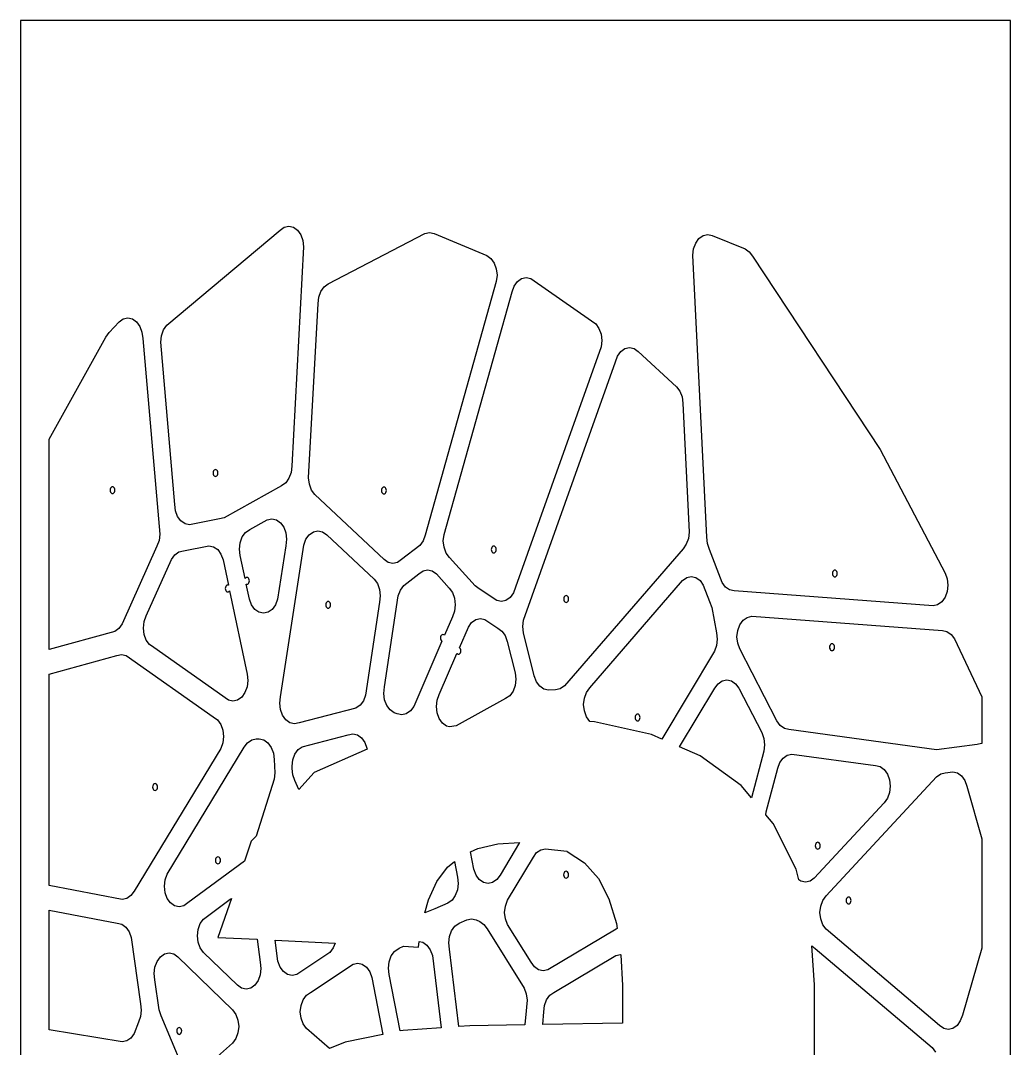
# Model space of a CAD drawing. Header units: metres. Extents: x 5 to 4553, y 5 to 890.
# Drawn here: x 2284 to 2804, y 350 to 890 of the extents above; entities that cross this region are included whole.
import ezdxf

# ---------------------------------------------------------------- set-up
doc = ezdxf.new("R2010")
doc.units = ezdxf.units.M

msp = doc.modelspace()

# ---------------------------------------------------------------- linework, layer by layer
for p, q in [((2804, 890), (2284, 890)), ((2284, 890), (2284, 5)), ((2804, 5), (2804, 890)), ((2360.86, 729.99), (2420.34, 779.949)), ((2420.34, 779.949), (2422.51, 781.483)), ((2422.51, 781.483), (2424.92, 782.012)), ((2424.92, 782.012), (2427.33, 781.483)), ((2427.33, 781.483), (2429.51, 779.949)), ((2429.51, 779.949), (2431.23, 777.56)), ((2431.23, 777.56), (2432.34, 774.549)), ((2445.67, 751.707), (2496.33, 778.152)), ((2496.33, 778.152), (2496.45, 778.196)), ((2496.45, 778.196), (2498.86, 778.725)), ((2498.86, 778.725), (2501.27, 778.196)), ((2501.27, 778.196), (2528.91, 766.608)), ((2642.55, 777.088), (2644.96, 777.617)), ((2644.96, 777.617), (2647.37, 777.088)), ((2432.34, 774.549), (2432.72, 771.212)), ((2637.54, 770.154), (2638.65, 773.165)), ((2638.65, 773.165), (2640.38, 775.554)), ((2640.38, 775.554), (2642.55, 777.088)), ((2647.37, 777.088), (2664.58, 770.133)), ((2432.72, 771.212), (2426.5, 656.034)), ((2528.91, 766.608), (2531.09, 765.074)), ((2637.16, 766.817), (2637.54, 770.154)), ((2644.5, 618.68), (2637.16, 766.817)), ((2664.58, 770.133), (2666.75, 768.599)), ((2666.75, 768.599), (2668.48, 766.21)), ((2531.09, 765.074), (2532.81, 762.685)), ((2532.81, 762.685), (2533.92, 759.674)), ((2668.48, 766.21), (2735.5, 664.723)), ((2533.92, 759.674), (2534.3, 756.337)), ((2534.3, 756.337), (2533.92, 752.999)), ((2443.5, 750.173), (2445.67, 751.707)), ((2533.92, 752.999), (2496.59, 619.839)), ((2542.19, 747.593), (2543.3, 750.604)), ((2543.3, 750.604), (2545.03, 752.993)), ((2545.03, 752.993), (2547.2, 754.527)), ((2547.2, 754.527), (2549.61, 755.056)), ((2549.61, 755.056), (2552.02, 754.527)), ((2552.02, 754.527), (2583.95, 732.26)), ((2440.67, 744.773), (2441.77, 747.784)), ((2441.77, 747.784), (2443.5, 750.173)), ((2506.46, 620.107), (2542.19, 747.593)), ((2435.33, 649.858), (2440.28, 741.436)), ((2440.28, 741.436), (2440.67, 744.773)), ((2330.54, 726.21), (2335.79, 731.768)), ((2335.79, 731.768), (2337.96, 733.302)), ((2337.96, 733.302), (2340.37, 733.831)), ((2340.37, 733.831), (2342.79, 733.302)), ((2342.79, 733.302), (2344.96, 731.768)), ((2344.96, 731.768), (2346.69, 729.379)), ((2346.69, 729.379), (2347.79, 726.368)), ((2359.14, 727.601), (2360.86, 729.99)), ((2583.95, 732.26), (2586.12, 730.726)), ((2586.12, 730.726), (2587.85, 728.337)), ((2299, 670.289), (2328.81, 723.821)), ((2328.81, 723.821), (2330.54, 726.21)), ((2347.79, 726.368), (2348.17, 723.031)), ((2357.61, 721.2), (2357.99, 724.538)), ((2357.99, 724.538), (2359.1, 727.548)), ((2359.1, 727.548), (2359.14, 727.601)), ((2587.85, 728.337), (2588.95, 725.326)), ((2588.95, 725.326), (2589.33, 721.989)), ((2348.17, 723.031), (2357.11, 620.403)), ((2365.03, 635.989), (2357.61, 721.2)), ((2588.95, 718.651), (2543.99, 592.457)), ((2589.33, 721.989), (2588.95, 718.651)), ((2601.5, 717.746), (2603.91, 718.274)), ((2603.91, 718.274), (2606.32, 717.746)), ((2596.49, 710.812), (2597.6, 713.822)), ((2597.6, 713.822), (2599.32, 716.212)), ((2599.32, 716.212), (2601.5, 717.746)), ((2606.32, 717.746), (2608.49, 716.212)), ((2608.49, 716.212), (2628.64, 697.764)), ((2548.18, 575.233), (2596.49, 710.812)), ((2628.64, 697.764), (2630.37, 695.375)), ((2630.37, 695.375), (2631.47, 692.364)), ((2631.47, 692.364), (2631.86, 689.027)), ((2631.86, 689.027), (2635.21, 621.436)), ((2299, 559.755), (2299, 670.289)), ((2735.5, 664.723), (2769.63, 599.916)), ((2385.35, 653.506), (2385.17, 653.005)), ((2385.64, 653.904), (2385.35, 653.506)), ((2386, 654.16), (2385.64, 653.904)), ((2386.4, 654.248), (2386, 654.16)), ((2386.8, 654.16), (2386.4, 654.248)), ((2387.17, 653.904), (2386.8, 654.16)), ((2387.45, 653.506), (2387.17, 653.904)), ((2387.64, 653.005), (2387.45, 653.506)), ((2426.5, 656.034), (2426.12, 652.696)), ((2385.17, 653.005), (2385.1, 652.448)), ((2385.1, 652.448), (2385.17, 651.892)), ((2385.17, 651.892), (2385.35, 651.39)), ((2385.35, 651.39), (2385.64, 650.992)), ((2385.64, 650.992), (2386, 650.736)), ((2386, 650.736), (2386.4, 650.648)), ((2386.4, 650.648), (2386.8, 650.736)), ((2386.8, 650.736), (2387.17, 650.992)), ((2387.17, 650.992), (2387.45, 651.39)), ((2387.45, 651.39), (2387.64, 651.892)), ((2387.7, 652.448), (2387.64, 653.005)), ((2387.64, 651.892), (2387.7, 652.448)), ((2425.01, 649.686), (2423.28, 647.296)), ((2426.12, 652.696), (2425.01, 649.686)), ((2435.72, 646.52), (2435.33, 649.858)), ((2331.07, 643.974), (2331, 643.418)), ((2331, 643.418), (2331.07, 642.861)), ((2331.25, 644.476), (2331.07, 643.974)), ((2331.07, 642.861), (2331.25, 642.36)), ((2331.54, 644.874), (2331.25, 644.476)), ((2331.25, 642.36), (2331.54, 641.961)), ((2331.9, 645.129), (2331.54, 644.874)), ((2332.3, 645.218), (2331.9, 645.129)), ((2332.71, 645.129), (2332.3, 645.218)), ((2333.07, 644.874), (2332.71, 645.129)), ((2333.36, 644.476), (2333.07, 644.874)), ((2333.07, 641.961), (2333.36, 642.36)), ((2333.54, 643.974), (2333.36, 644.476)), ((2333.36, 642.36), (2333.54, 642.861)), ((2333.6, 643.418), (2333.54, 643.974)), ((2333.54, 642.861), (2333.6, 643.418)), ((2421.11, 645.762), (2390.99, 628.921)), ((2423.28, 647.296), (2421.11, 645.762)), ((2436.82, 643.51), (2435.72, 646.52)), ((2438.55, 641.12), (2436.82, 643.51)), ((2473.64, 643.837), (2473.58, 643.281)), ((2473.58, 643.281), (2473.64, 642.724)), ((2473.83, 644.339), (2473.64, 643.837)), ((2473.64, 642.724), (2473.83, 642.223)), ((2474.12, 644.737), (2473.83, 644.339)), ((2474.48, 644.993), (2474.12, 644.737)), ((2474.88, 645.081), (2474.48, 644.993)), ((2475.28, 644.993), (2474.88, 645.081)), ((2475.65, 644.737), (2475.28, 644.993)), ((2475.93, 644.339), (2475.65, 644.737)), ((2476.12, 643.837), (2475.93, 644.339)), ((2475.93, 642.223), (2476.12, 642.724)), ((2476.18, 643.281), (2476.12, 643.837)), ((2476.12, 642.724), (2476.18, 643.281)), ((2331.54, 641.961), (2331.9, 641.706)), ((2331.9, 641.706), (2332.3, 641.618)), ((2332.3, 641.618), (2332.71, 641.706)), ((2332.71, 641.706), (2333.07, 641.961)), ((2474.98, 607.062), (2438.55, 641.12)), ((2473.83, 642.223), (2474.12, 641.824)), ((2474.12, 641.824), (2474.48, 641.569)), ((2474.48, 641.569), (2474.88, 641.481)), ((2474.88, 641.481), (2475.28, 641.569)), ((2475.28, 641.569), (2475.65, 641.824)), ((2475.65, 641.824), (2475.93, 642.223)), ((2365.41, 632.651), (2365.03, 635.989)), ((2366.52, 629.641), (2365.41, 632.651)), ((2368.25, 627.251), (2366.52, 629.641)), ((2370.42, 625.717), (2368.25, 627.251)), ((2388.58, 628.392), (2372.83, 625.189)), ((2390.99, 628.921), (2388.58, 628.392)), ((2404.4, 622.774), (2413.55, 627.89)), ((2413.55, 627.89), (2415.96, 628.418)), ((2415.96, 628.418), (2418.37, 627.89)), ((2418.37, 627.89), (2420.54, 626.356)), ((2420.54, 626.356), (2422.27, 623.966)), ((2372.83, 625.189), (2370.42, 625.717)), ((2400.5, 618.851), (2402.23, 621.24)), ((2402.23, 621.24), (2404.4, 622.774)), ((2422.27, 623.966), (2423.38, 620.956)), ((2423.38, 620.956), (2423.76, 617.618)), ((2435.66, 620.032), (2437.83, 621.566)), ((2437.83, 621.566), (2440.24, 622.095)), ((2440.24, 622.095), (2442.65, 621.566)), ((2442.65, 621.566), (2444.83, 620.032)), ((2635.21, 621.436), (2634.82, 618.099)), ((2356.73, 617.065), (2355.62, 614.055)), ((2357.11, 620.403), (2356.73, 617.065)), ((2399.01, 612.503), (2399.39, 615.84)), ((2399.39, 615.84), (2400.5, 618.851)), ((2423.76, 617.618), (2423.38, 614.281)), ((2432.82, 614.632), (2433.93, 617.643)), ((2433.93, 617.643), (2435.66, 620.032)), ((2444.83, 620.032), (2469.73, 596.75)), ((2495.49, 616.828), (2493.76, 614.439)), ((2496.59, 619.839), (2495.49, 616.828)), ((2506.08, 616.77), (2506.46, 620.107)), ((2506.46, 613.433), (2506.08, 616.77)), ((2634.82, 618.099), (2633.72, 615.088)), ((2644.88, 615.342), (2644.5, 618.68)), ((2645.99, 612.332), (2644.88, 615.342)), ((2355.62, 614.055), (2337.43, 573.171)), ((2365, 609.498), (2367.17, 611.032)), ((2367.17, 611.032), (2369.58, 611.561)), ((2369.58, 611.561), (2382.98, 614.286)), ((2382.98, 614.286), (2385.39, 613.758)), ((2385.39, 613.758), (2387.57, 612.224)), ((2387.57, 612.224), (2389.29, 609.834)), ((2399.39, 609.166), (2399.01, 612.503)), ((2423.38, 614.281), (2419.04, 586.249)), ((2420.5, 534.923), (2432.82, 614.632)), ((2493.76, 614.439), (2484.15, 607.062)), ((2507.57, 610.422), (2506.46, 613.433)), ((2509.29, 608.033), (2507.57, 610.422)), ((2531.32, 612.847), (2531.25, 612.29)), ((2531.25, 612.29), (2531.32, 611.734)), ((2531.5, 613.348), (2531.32, 612.847)), ((2531.32, 611.734), (2531.5, 611.232)), ((2531.79, 613.747), (2531.5, 613.348)), ((2531.5, 611.232), (2531.79, 610.834)), ((2532.15, 614.002), (2531.79, 613.747)), ((2531.79, 610.834), (2532.15, 610.578)), ((2532.55, 614.09), (2532.15, 614.002)), ((2532.15, 610.578), (2532.55, 610.49)), ((2532.95, 614.002), (2532.55, 614.09)), ((2532.55, 610.49), (2532.95, 610.578)), ((2533.32, 613.747), (2532.95, 614.002)), ((2532.95, 610.578), (2533.32, 610.834)), ((2533.6, 613.348), (2533.32, 613.747)), ((2533.32, 610.834), (2533.6, 611.232)), ((2533.79, 612.847), (2533.6, 613.348)), ((2533.6, 611.232), (2533.79, 611.734)), ((2533.85, 612.29), (2533.79, 612.847)), ((2533.79, 611.734), (2533.85, 612.29)), ((2631.99, 612.699), (2569.66, 540.605)), ((2633.72, 615.088), (2631.99, 612.699)), ((2652.6, 594.972), (2645.99, 612.332)), ((2350.05, 577.396), (2363.27, 607.109)), ((2363.27, 607.109), (2365, 609.498)), ((2389.29, 609.834), (2390.4, 606.824)), ((2390.4, 606.824), (2393.2, 593.513)), ((2401.94, 597.022), (2399.39, 609.166)), ((2477.15, 605.528), (2474.98, 607.062)), ((2479.56, 605), (2477.15, 605.528)), ((2481.97, 605.528), (2479.56, 605)), ((2484.15, 607.062), (2481.97, 605.528)), ((2522.77, 593.204), (2509.29, 608.033)), ((2485.28, 593.34), (2493.26, 599.464)), ((2493.26, 599.464), (2495.43, 600.998)), ((2495.43, 600.998), (2497.84, 601.527)), ((2497.84, 601.527), (2500.25, 600.998)), ((2500.25, 600.998), (2502.43, 599.464)), ((2502.43, 599.464), (2509.18, 592.038)), ((2710.53, 600.247), (2710.46, 599.691)), ((2710.46, 599.691), (2710.53, 599.134)), ((2710.71, 600.749), (2710.53, 600.247)), ((2710.53, 599.134), (2710.71, 598.633)), ((2711, 601.147), (2710.71, 600.749)), ((2711.36, 601.403), (2711, 601.147)), ((2711.76, 601.491), (2711.36, 601.403)), ((2712.17, 601.403), (2711.76, 601.491)), ((2712.53, 601.147), (2712.17, 601.403)), ((2712.82, 600.749), (2712.53, 601.147)), ((2713, 600.247), (2712.82, 600.749)), ((2712.82, 598.633), (2713, 599.134)), ((2713.06, 599.691), (2713, 600.247)), ((2713, 599.134), (2713.06, 599.691)), ((2769.63, 599.916), (2770.74, 596.905)), ((2402.15, 597.304), (2401.94, 597.022)), ((2402.51, 597.559), (2402.15, 597.304)), ((2402.91, 597.647), (2402.51, 597.559)), ((2404.21, 586.249), (2402.55, 594.126)), ((2402.55, 594.126), (2402.91, 594.047)), ((2403.31, 597.559), (2402.91, 597.647)), ((2402.91, 594.047), (2403.31, 594.135)), ((2403.68, 597.304), (2403.31, 597.559)), ((2403.31, 594.135), (2403.68, 594.391)), ((2403.96, 596.905), (2403.68, 597.304)), ((2403.68, 594.391), (2403.96, 594.789)), ((2404.15, 596.404), (2403.96, 596.905)), ((2403.96, 594.789), (2404.15, 595.291)), ((2404.21, 595.847), (2404.15, 596.404)), ((2404.15, 595.291), (2404.21, 595.847)), ((2469.73, 596.75), (2471.45, 594.361)), ((2471.45, 594.361), (2472.56, 591.35)), ((2583.02, 539.577), (2631.77, 595.96)), ((2631.77, 595.96), (2633.94, 597.494)), ((2633.94, 597.494), (2636.35, 598.023)), ((2636.35, 598.023), (2638.76, 597.494)), ((2638.76, 597.494), (2640.94, 595.96)), ((2640.94, 595.96), (2642.66, 593.571)), ((2654.32, 592.583), (2652.6, 594.972)), ((2710.71, 598.633), (2711, 598.234)), ((2711, 598.234), (2711.36, 597.979)), ((2711.36, 597.979), (2711.76, 597.891)), ((2711.76, 597.891), (2712.17, 597.979)), ((2712.17, 597.979), (2712.53, 598.234)), ((2712.53, 598.234), (2712.82, 598.633)), ((2770.74, 596.905), (2771.12, 593.568)), ((2391.6, 592.348), (2391.54, 591.791)), ((2391.54, 591.791), (2391.6, 591.235)), ((2391.79, 592.849), (2391.6, 592.348)), ((2391.6, 591.235), (2391.79, 590.733)), ((2392.07, 593.248), (2391.79, 592.849)), ((2391.79, 590.733), (2392.07, 590.335)), ((2392.44, 593.503), (2392.07, 593.248)), ((2392.07, 590.335), (2392.44, 590.079)), ((2392.84, 593.591), (2392.44, 593.503)), ((2392.44, 590.079), (2392.84, 589.991)), ((2393.2, 593.513), (2392.84, 593.591)), ((2392.84, 589.991), (2393.24, 590.079)), ((2393.24, 590.079), (2393.6, 590.335)), ((2393.6, 590.335), (2393.81, 590.616)), ((2393.81, 590.616), (2403, 546.847)), ((2472.56, 591.35), (2472.94, 588.013)), ((2482.44, 587.94), (2483.55, 590.951)), ((2483.55, 590.951), (2485.28, 593.34)), ((2509.18, 592.038), (2510.9, 589.649)), ((2510.9, 589.649), (2512.01, 586.638)), ((2524.94, 591.67), (2522.77, 593.204)), ((2534.16, 585.523), (2524.94, 591.67)), ((2542.88, 589.447), (2541.16, 587.057)), ((2543.99, 592.457), (2542.88, 589.447)), ((2642.66, 593.571), (2645.97, 584.886)), ((2656.5, 591.049), (2654.32, 592.583)), ((2658.91, 590.52), (2656.5, 591.049)), ((2763.32, 582.768), (2658.91, 590.52)), ((2770.74, 590.23), (2769.63, 587.219)), ((2771.12, 593.568), (2770.74, 590.23)), ((2405.32, 583.238), (2404.21, 586.249)), ((2407.04, 580.849), (2405.32, 583.238)), ((2417.94, 583.238), (2416.21, 580.849)), ((2419.04, 586.249), (2417.94, 583.238)), ((2444.34, 583.755), (2444.28, 583.198)), ((2444.28, 583.198), (2444.34, 582.642)), ((2444.53, 584.256), (2444.34, 583.755)), ((2444.82, 584.655), (2444.53, 584.256)), ((2445.18, 584.91), (2444.82, 584.655)), ((2445.58, 584.998), (2445.18, 584.91)), ((2445.98, 584.91), (2445.58, 584.998)), ((2446.34, 584.655), (2445.98, 584.91)), ((2446.63, 584.256), (2446.34, 584.655)), ((2446.82, 583.755), (2446.63, 584.256)), ((2446.88, 583.198), (2446.82, 583.755)), ((2446.82, 582.642), (2446.88, 583.198)), ((2472.56, 584.675), (2465.22, 535.855)), ((2472.94, 588.013), (2472.56, 584.675)), ((2475.25, 540.081), (2482.44, 587.94)), ((2512.01, 586.638), (2512.39, 583.301)), ((2512.39, 583.301), (2512.01, 579.963)), ((2536.57, 584.995), (2534.16, 585.523)), ((2538.98, 585.523), (2536.57, 584.995)), ((2541.16, 587.057), (2538.98, 585.523)), ((2569.39, 586.84), (2569.32, 586.284)), ((2569.32, 586.284), (2569.39, 585.728)), ((2569.57, 587.342), (2569.39, 586.84)), ((2569.39, 585.728), (2569.57, 585.226)), ((2569.86, 587.74), (2569.57, 587.342)), ((2569.57, 585.226), (2569.86, 584.828)), ((2570.22, 587.996), (2569.86, 587.74)), ((2569.86, 584.828), (2570.22, 584.572)), ((2570.62, 588.084), (2570.22, 587.996)), ((2570.22, 584.572), (2570.62, 584.484)), ((2571.02, 587.996), (2570.62, 588.084)), ((2570.62, 584.484), (2571.02, 584.572)), ((2571.39, 587.74), (2571.02, 587.996)), ((2571.02, 584.572), (2571.39, 584.828)), ((2571.67, 587.342), (2571.39, 587.74)), ((2571.39, 584.828), (2571.67, 585.226)), ((2571.86, 586.84), (2571.67, 587.342)), ((2571.67, 585.226), (2571.86, 585.728)), ((2571.92, 586.284), (2571.86, 586.84)), ((2571.86, 585.728), (2571.92, 586.284)), ((2645.97, 584.886), (2647.08, 581.875)), ((2765.73, 583.296), (2763.32, 582.768)), ((2767.91, 584.83), (2765.73, 583.296)), ((2769.63, 587.219), (2767.91, 584.83)), ((2409.22, 579.315), (2407.04, 580.849)), ((2411.63, 578.786), (2409.22, 579.315)), ((2414.04, 579.315), (2411.63, 578.786)), ((2416.21, 580.849), (2414.04, 579.315)), ((2444.34, 582.642), (2444.53, 582.14)), ((2444.53, 582.14), (2444.82, 581.742)), ((2444.82, 581.742), (2445.18, 581.487)), ((2445.18, 581.487), (2445.58, 581.398)), ((2445.58, 581.398), (2445.98, 581.487)), ((2445.98, 581.487), (2446.34, 581.742)), ((2446.34, 581.742), (2446.63, 582.14)), ((2446.63, 582.14), (2446.82, 582.642)), ((2512.01, 579.963), (2510.9, 576.953)), ((2647.08, 581.875), (2649.59, 568.556)), ((2337.43, 573.171), (2335.71, 570.782)), ((2348.56, 571.048), (2348.95, 574.385)), ((2348.95, 574.385), (2350.05, 577.396)), ((2510.9, 576.953), (2506.68, 567.209)), ((2519.24, 571.534), (2520.96, 573.924)), ((2520.96, 573.924), (2523.14, 575.458)), ((2523.14, 575.458), (2525.55, 575.986)), ((2525.55, 575.986), (2527.96, 575.458)), ((2527.96, 575.458), (2534.67, 570.986)), ((2547.8, 571.895), (2548.18, 575.233)), ((2660.73, 569.722), (2661.84, 572.733)), ((2661.84, 572.733), (2663.56, 575.122)), ((2663.56, 575.122), (2665.74, 576.656)), ((2665.74, 576.656), (2668.15, 577.185)), ((2668.15, 577.185), (2768.23, 569.754)), ((2333.53, 569.248), (2299, 559.755)), ((2335.71, 570.782), (2333.53, 569.248)), ((2348.95, 567.71), (2348.56, 571.048)), ((2350.05, 564.7), (2348.95, 567.71)), ((2504.82, 566.875), (2504.64, 566.373)), ((2505.11, 567.273), (2504.82, 566.875)), ((2505.47, 567.529), (2505.11, 567.273)), ((2505.87, 567.617), (2505.47, 567.529)), ((2506.28, 567.529), (2505.87, 567.617)), ((2506.64, 567.273), (2506.28, 567.529)), ((2506.68, 567.209), (2506.64, 567.273)), ((2514.54, 560.683), (2519.24, 571.534)), ((2534.67, 570.986), (2536.84, 569.452)), ((2536.84, 569.452), (2538.57, 567.063)), ((2538.57, 567.063), (2539.67, 564.052)), ((2548.18, 568.558), (2547.8, 571.895)), ((2553.88, 545.857), (2548.18, 568.558)), ((2649.59, 568.556), (2649.97, 565.218)), ((2660.35, 566.385), (2660.73, 569.722)), ((2768.23, 569.754), (2770.64, 569.225)), ((2770.64, 569.225), (2772.82, 567.691)), ((2772.82, 567.691), (2774.54, 565.302)), ((2351.78, 562.31), (2350.05, 564.7)), ((2353.95, 560.776), (2351.78, 562.31)), ((2505.37, 564.176), (2490.53, 529.877)), ((2504.64, 566.373), (2504.57, 565.817)), ((2504.57, 565.817), (2504.64, 565.261)), ((2504.64, 565.261), (2504.82, 564.759)), ((2504.82, 564.759), (2505.11, 564.361)), ((2505.11, 564.361), (2505.37, 564.176)), ((2539.67, 564.052), (2543.8, 547.602)), ((2649.59, 561.881), (2648.48, 558.87)), ((2649.97, 565.218), (2649.59, 561.881)), ((2660.73, 563.048), (2660.35, 566.385)), ((2661.84, 560.037), (2660.73, 563.048)), ((2709.03, 561.519), (2708.96, 560.963)), ((2709.21, 562.021), (2709.03, 561.519)), ((2709.5, 562.419), (2709.21, 562.021)), ((2709.86, 562.674), (2709.5, 562.419)), ((2710.26, 562.763), (2709.86, 562.674)), ((2710.67, 562.674), (2710.26, 562.763)), ((2711.03, 562.419), (2710.67, 562.674)), ((2711.32, 562.021), (2711.03, 562.419)), ((2711.5, 561.519), (2711.32, 562.021)), ((2711.56, 560.963), (2711.5, 561.519)), ((2774.54, 565.302), (2789, 534.862)), ((2299, 546.756), (2334.62, 556.548)), ((2334.62, 556.548), (2337.03, 557.076)), ((2337.03, 557.076), (2339.44, 556.548)), ((2339.44, 556.548), (2385.26, 524.371)), ((2393.17, 533.238), (2353.95, 560.776)), ((2503.93, 536.179), (2513.23, 557.65)), ((2513.23, 557.65), (2513.27, 557.587)), ((2513.27, 557.587), (2513.64, 557.331)), ((2513.64, 557.331), (2514.04, 557.243)), ((2514.04, 557.243), (2514.44, 557.331)), ((2514.44, 557.331), (2514.8, 557.587)), ((2514.8, 560.499), (2514.54, 560.683)), ((2515.09, 560.101), (2514.8, 560.499)), ((2514.8, 557.587), (2515.09, 557.985)), ((2515.27, 559.599), (2515.09, 560.101)), ((2515.09, 557.985), (2515.27, 558.487)), ((2515.34, 559.043), (2515.27, 559.599)), ((2515.27, 558.487), (2515.34, 559.043)), ((2648.48, 558.87), (2620.8, 512.712)), ((2681.36, 522.29), (2661.84, 560.037)), ((2708.96, 560.963), (2709.03, 560.406)), ((2709.03, 560.406), (2709.21, 559.905)), ((2709.21, 559.905), (2709.5, 559.506)), ((2709.5, 559.506), (2709.86, 559.251)), ((2709.86, 559.251), (2710.26, 559.163)), ((2710.26, 559.163), (2710.67, 559.251)), ((2710.67, 559.251), (2711.03, 559.506)), ((2711.03, 559.506), (2711.32, 559.905)), ((2711.32, 559.905), (2711.5, 560.406)), ((2711.5, 560.406), (2711.56, 560.963)), ((2299, 435.914), (2299, 546.756)), ((2403, 546.847), (2403.38, 543.509)), ((2543.8, 547.602), (2544.19, 544.264)), ((2554.99, 542.847), (2553.88, 545.857)), ((2403, 540.172), (2401.89, 537.161)), ((2403.38, 543.509), (2403, 540.172)), ((2474.86, 536.744), (2475.25, 540.081)), ((2543.8, 540.927), (2542.7, 537.916)), ((2544.19, 544.264), (2543.8, 540.927)), ((2556.71, 540.457), (2554.99, 542.847)), ((2558.89, 538.923), (2556.71, 540.457)), ((2569.66, 540.605), (2567.48, 539.071)), ((2648.69, 539.422), (2650.41, 541.811)), ((2650.41, 541.811), (2652.59, 543.345)), ((2652.59, 543.345), (2655, 543.874)), ((2655, 543.874), (2657.41, 543.345)), ((2657.41, 543.345), (2659.58, 541.811)), ((2659.58, 541.811), (2661.31, 539.422)), ((2400.16, 534.772), (2397.99, 533.238)), ((2401.89, 537.161), (2400.16, 534.772)), ((2420.12, 531.586), (2420.5, 534.923)), ((2465.22, 535.855), (2464.11, 532.844)), ((2475.25, 533.406), (2474.86, 536.744)), ((2502.83, 533.168), (2503.93, 536.179)), ((2540.97, 535.527), (2538.8, 533.993)), ((2542.7, 537.916), (2540.97, 535.527)), ((2561.3, 538.395), (2558.89, 538.923)), ((2565.07, 538.542), (2561.3, 538.395)), ((2567.48, 539.071), (2565.07, 538.542)), ((2580.18, 534.177), (2581.29, 537.188)), ((2581.29, 537.188), (2583.02, 539.577)), ((2630.22, 508.633), (2648.69, 539.422)), ((2661.31, 539.422), (2673.36, 516.13)), ((2789, 534.862), (2789, 510.488)), ((2395.58, 532.709), (2393.17, 533.238)), ((2397.99, 533.238), (2395.58, 532.709)), ((2420.5, 528.249), (2420.12, 531.586)), ((2460.21, 528.921), (2430.33, 521.315)), ((2462.39, 530.455), (2460.21, 528.921)), ((2464.11, 532.844), (2462.39, 530.455)), ((2476.35, 530.396), (2475.25, 533.406)), ((2478.08, 528.006), (2476.35, 530.396)), ((2490.53, 529.877), (2488.8, 527.488)), ((2502.44, 529.831), (2502.83, 533.168)), ((2502.83, 526.493), (2502.44, 529.831)), ((2538.8, 533.993), (2512.81, 519.643)), ((2579.8, 530.84), (2580.18, 534.177)), ((2580.18, 527.502), (2579.8, 530.84)), ((2385.26, 524.371), (2387.44, 522.837)), ((2421.61, 525.238), (2420.5, 528.249)), ((2423.33, 522.849), (2421.61, 525.238)), ((2480.25, 526.472), (2478.08, 528.006)), ((2481.8, 525.954), (2480.25, 526.472)), ((2484.22, 525.425), (2481.8, 525.954)), ((2486.63, 525.954), (2484.22, 525.425)), ((2488.8, 527.488), (2486.63, 525.954)), ((2503.93, 523.483), (2502.83, 526.493)), ((2581.29, 524.492), (2580.18, 527.502)), ((2583.04, 521.889), (2581.29, 524.492)), ((2606.91, 524.637), (2606.85, 524.081)), ((2606.85, 524.081), (2606.91, 523.525)), ((2607.1, 525.139), (2606.91, 524.637)), ((2606.91, 523.525), (2607.1, 523.023)), ((2607.38, 525.537), (2607.1, 525.139)), ((2607.75, 525.793), (2607.38, 525.537)), ((2608.15, 525.881), (2607.75, 525.793)), ((2608.55, 525.793), (2608.15, 525.881)), ((2608.91, 525.537), (2608.55, 525.793)), ((2609.2, 525.139), (2608.91, 525.537)), ((2609.38, 524.637), (2609.2, 525.139)), ((2609.2, 523.023), (2609.38, 523.525)), ((2609.45, 524.081), (2609.38, 524.637)), ((2609.38, 523.525), (2609.45, 524.081)), ((2387.44, 522.837), (2389.16, 520.448)), ((2389.16, 520.448), (2390.27, 517.437)), ((2425.51, 521.315), (2423.33, 522.849)), ((2427.92, 520.786), (2425.51, 521.315)), ((2430.33, 521.315), (2427.92, 520.786)), ((2505.66, 521.093), (2503.93, 523.483)), ((2507.83, 519.559), (2505.66, 521.093)), ((2509.26, 519.246), (2507.83, 519.559)), ((2512.81, 519.643), (2509.26, 519.246)), ((2585.44, 521.733), (2583.04, 521.889)), ((2615.37, 515.061), (2585.44, 521.733)), ((2607.1, 523.023), (2607.38, 522.625)), ((2607.38, 522.625), (2607.75, 522.369)), ((2607.75, 522.369), (2608.15, 522.281)), ((2608.15, 522.281), (2608.55, 522.369)), ((2608.55, 522.369), (2608.91, 522.625)), ((2608.91, 522.625), (2609.2, 523.023)), ((2683.09, 519.901), (2681.36, 522.29)), ((2685.26, 518.367), (2683.09, 519.901)), ((2687.67, 517.838), (2685.26, 518.367)), ((2390.27, 517.437), (2390.65, 514.1)), ((2390.65, 514.1), (2390.27, 510.763)), ((2405.42, 512.371), (2407.83, 512.9)), ((2407.83, 512.9), (2409.37, 512.794)), ((2409.37, 512.794), (2411.78, 512.265)), ((2431.99, 508.736), (2456.14, 514.881)), ((2456.14, 514.881), (2458.55, 515.41)), ((2458.55, 515.41), (2460.96, 514.881)), ((2460.96, 514.881), (2463.13, 513.347)), ((2463.13, 513.347), (2464.86, 510.958)), ((2620.8, 512.712), (2615.37, 515.061)), ((2673.36, 516.13), (2674.46, 513.119)), ((2674.46, 513.119), (2674.84, 509.782)), ((2765.12, 507.172), (2687.67, 517.838)), ((2389.16, 507.752), (2343.74, 432.92)), ((2361.05, 441.768), (2401.52, 508.448)), ((2390.27, 510.763), (2389.16, 507.752)), ((2401.52, 508.448), (2403.25, 510.837)), ((2403.25, 510.837), (2405.42, 512.371)), ((2411.78, 512.265), (2413.96, 510.731)), ((2413.96, 510.731), (2415.68, 508.342)), ((2415.68, 508.342), (2416.79, 505.331)), ((2429.82, 507.202), (2431.99, 508.736)), ((2466.03, 507.432), (2438.3, 495.112)), ((2464.86, 510.958), (2465.97, 507.947)), ((2465.97, 507.947), (2466.03, 507.432)), ((2641.06, 503.941), (2630.22, 508.633)), ((2674.84, 509.782), (2674.46, 506.444)), ((2786.43, 509.845), (2765.12, 507.172)), ((2788.84, 510.373), (2786.43, 509.845)), ((2789, 510.488), (2788.84, 510.373)), ((2416.79, 505.331), (2417.17, 501.994)), ((2417.17, 501.994), (2417.63, 494.952)), ((2426.99, 501.802), (2428.09, 504.812)), ((2428.09, 504.812), (2429.82, 507.202)), ((2662.5, 488.373), (2641.06, 503.941)), ((2674.46, 506.444), (2667.98, 481.934)), ((2682.88, 500.408), (2684.61, 502.798)), ((2684.61, 502.798), (2686.78, 504.332)), ((2686.78, 504.332), (2689.19, 504.86)), ((2689.19, 504.86), (2733.1, 498.812)), ((2426.6, 498.464), (2426.99, 501.802)), ((2426.68, 497.296), (2426.6, 498.464)), ((2427.06, 493.959), (2426.68, 497.296)), ((2675.72, 474.51), (2681.77, 497.398)), ((2681.77, 497.398), (2682.88, 500.408)), ((2733.1, 498.812), (2735.51, 498.284)), ((2735.51, 498.284), (2737.69, 496.75)), ((2737.69, 496.75), (2739.41, 494.36)), ((2417.25, 491.614), (2407.73, 461.794)), ((2417.63, 494.952), (2417.25, 491.614)), ((2428.17, 490.948), (2427.06, 493.959)), ((2438.3, 495.112), (2430.11, 486.188)), ((2707.15, 430.356), (2765.2, 492.956)), ((2739.41, 494.36), (2740.52, 491.35)), ((2740.52, 491.35), (2740.9, 488.012)), ((2765.2, 492.956), (2767.38, 494.49)), ((2767.38, 494.49), (2769.79, 495.018)), ((2769.79, 495.018), (2773.74, 495.514)), ((2773.74, 495.514), (2776.15, 494.985)), ((2776.15, 494.985), (2778.32, 493.451)), ((2778.32, 493.451), (2780.05, 491.062)), ((2353.42, 488.102), (2353.35, 487.546)), ((2353.35, 487.546), (2353.42, 486.99)), ((2353.6, 488.604), (2353.42, 488.102)), ((2353.42, 486.99), (2353.6, 486.488)), ((2353.89, 489.002), (2353.6, 488.604)), ((2353.6, 486.488), (2353.89, 486.09)), ((2354.25, 489.258), (2353.89, 489.002)), ((2353.89, 486.09), (2354.25, 485.834)), ((2354.65, 489.346), (2354.25, 489.258)), ((2354.25, 485.834), (2354.65, 485.746)), ((2355.05, 489.258), (2354.65, 489.346)), ((2354.65, 485.746), (2355.05, 485.834)), ((2355.42, 489.002), (2355.05, 489.258)), ((2355.05, 485.834), (2355.42, 486.09)), ((2355.7, 488.604), (2355.42, 489.002)), ((2355.42, 486.09), (2355.7, 486.488)), ((2355.89, 488.102), (2355.7, 488.604)), ((2355.7, 486.488), (2355.89, 486.99)), ((2355.95, 487.546), (2355.89, 488.102)), ((2355.89, 486.99), (2355.95, 487.546)), ((2430.11, 486.188), (2428.17, 490.948)), ((2667.98, 481.934), (2662.5, 488.373)), ((2740.9, 488.012), (2740.52, 484.675)), ((2780.05, 491.062), (2781.16, 488.051)), ((2781.16, 488.051), (2789, 460.395)), ((2739.41, 481.664), (2737.69, 479.275)), ((2740.52, 484.675), (2739.41, 481.664)), ((2737.69, 479.275), (2700.94, 439.648)), ((2675.55, 473.032), (2675.72, 474.51)), ((2679.41, 468.492), (2675.55, 473.032)), ((2691.48, 444.432), (2679.41, 468.492)), ((2405.21, 459.056), (2401.62, 448.7)), ((2407.73, 461.794), (2405.21, 459.056)), ((2789, 460.395), (2789, 402.898)), ((2520.43, 453.521), (2524.16, 455.26)), ((2522.15, 444.356), (2520.43, 453.521)), ((2524.16, 455.26), (2534.69, 457.72)), ((2534.69, 457.72), (2546.16, 458.488)), ((2546.16, 458.488), (2535.88, 441.345)), ((2555.09, 453.102), (2557.27, 454.636)), ((2557.27, 454.636), (2559.68, 455.165)), ((2559.68, 455.165), (2570.89, 453.851)), ((2570.89, 453.851), (2571.12, 453.777)), ((2571.12, 453.777), (2580.3, 447.824)), ((2701.54, 457.309), (2701.48, 456.753)), ((2701.48, 456.753), (2701.54, 456.197)), ((2701.73, 457.811), (2701.54, 457.309)), ((2701.54, 456.197), (2701.73, 455.695)), ((2702.01, 458.209), (2701.73, 457.811)), ((2701.73, 455.695), (2702.01, 455.297)), ((2702.38, 458.465), (2702.01, 458.209)), ((2702.01, 455.297), (2702.38, 455.041)), ((2702.78, 458.553), (2702.38, 458.465)), ((2702.38, 455.041), (2702.78, 454.953)), ((2703.18, 458.465), (2702.78, 458.553)), ((2702.78, 454.953), (2703.18, 455.041)), ((2703.54, 458.209), (2703.18, 458.465)), ((2703.18, 455.041), (2703.54, 455.297)), ((2703.83, 457.811), (2703.54, 458.209)), ((2703.54, 455.297), (2703.83, 455.695)), ((2704.01, 457.309), (2703.83, 457.811)), ((2703.83, 455.695), (2704.01, 456.197)), ((2704.08, 456.753), (2704.01, 457.309)), ((2704.01, 456.197), (2704.08, 456.753)), ((2401.62, 448.7), (2371.94, 426.683)), ((2386.48, 449.621), (2386.42, 449.065)), ((2386.42, 449.065), (2386.48, 448.508)), ((2386.67, 450.123), (2386.48, 449.621)), ((2386.48, 448.508), (2386.67, 448.007)), ((2386.95, 450.521), (2386.67, 450.123)), ((2386.67, 448.007), (2386.95, 447.608)), ((2387.32, 450.776), (2386.95, 450.521)), ((2387.72, 450.865), (2387.32, 450.776)), ((2388.12, 450.776), (2387.72, 450.865)), ((2388.48, 450.521), (2388.12, 450.776)), ((2388.77, 450.123), (2388.48, 450.521)), ((2388.48, 447.608), (2388.77, 448.007)), ((2388.95, 449.621), (2388.77, 450.123)), ((2388.77, 448.007), (2388.95, 448.508)), ((2389.02, 449.065), (2388.95, 449.621)), ((2388.95, 448.508), (2389.02, 449.065)), ((2508.3, 445.42), (2511.96, 448.393)), ((2511.96, 448.393), (2513.49, 440.256)), ((2539.79, 428.074), (2553.37, 450.713)), ((2553.37, 450.713), (2555.09, 453.102)), ((2386.95, 447.608), (2387.32, 447.353)), ((2387.32, 447.353), (2387.72, 447.265)), ((2387.72, 447.265), (2388.12, 447.353)), ((2388.12, 447.353), (2388.48, 447.608)), ((2502.7, 437.883), (2508.3, 445.42)), ((2523.26, 441.345), (2522.15, 444.356)), ((2569.49, 442.589), (2569.31, 442.087)), ((2569.78, 442.987), (2569.49, 442.589)), ((2570.14, 443.243), (2569.78, 442.987)), ((2570.54, 443.331), (2570.14, 443.243)), ((2570.95, 443.243), (2570.54, 443.331)), ((2571.31, 442.987), (2570.95, 443.243)), ((2571.6, 442.589), (2571.31, 442.987)), ((2571.78, 442.087), (2571.6, 442.589)), ((2580.3, 447.824), (2587.56, 439.489)), ((2692.92, 438.837), (2691.48, 444.432)), ((2359.56, 435.42), (2359.94, 438.758)), ((2359.94, 438.758), (2361.05, 441.768)), ((2498.28, 428.392), (2502.7, 437.883)), ((2513.49, 440.256), (2513.87, 436.918)), ((2524.98, 438.956), (2523.26, 441.345)), ((2527.16, 437.422), (2524.98, 438.956)), ((2529.57, 436.893), (2527.16, 437.422)), ((2531.98, 437.422), (2529.57, 436.893)), ((2534.15, 438.956), (2531.98, 437.422)), ((2535.88, 441.345), (2534.15, 438.956)), ((2569.31, 442.087), (2569.24, 441.531)), ((2569.24, 441.531), (2569.31, 440.975)), ((2569.31, 440.975), (2569.49, 440.473)), ((2569.49, 440.473), (2569.78, 440.075)), ((2569.78, 440.075), (2570.14, 439.819)), ((2570.14, 439.819), (2570.54, 439.731)), ((2570.54, 439.731), (2570.95, 439.819)), ((2570.95, 439.819), (2571.31, 440.075)), ((2571.31, 440.075), (2571.6, 440.473)), ((2571.6, 440.473), (2571.78, 440.975)), ((2571.84, 441.531), (2571.78, 442.087)), ((2571.78, 440.975), (2571.84, 441.531)), ((2587.56, 439.489), (2593.06, 428.841)), ((2693.94, 438.114), (2692.92, 438.837)), ((2696.35, 437.585), (2693.94, 438.114)), ((2698.76, 438.114), (2696.35, 437.585)), ((2700.94, 439.648), (2698.76, 438.114)), ((2337.43, 428.468), (2299, 435.914)), ((2343.74, 432.92), (2342.01, 430.53)), ((2359.94, 432.083), (2359.56, 435.42)), ((2361.05, 429.072), (2359.94, 432.083)), ((2513.49, 433.581), (2512.38, 430.57)), ((2513.87, 436.918), (2513.49, 433.581)), ((2339.84, 428.996), (2337.43, 428.468)), ((2342.01, 430.53), (2339.84, 428.996)), ((2362.77, 426.683), (2361.05, 429.072)), ((2364.95, 425.149), (2362.77, 426.683)), ((2371.94, 426.683), (2369.77, 425.149)), ((2380.11, 418.217), (2394.11, 428.604)), ((2394.83, 429.115), (2387.71, 408.578)), ((2394.11, 428.604), (2394.83, 429.115)), ((2496.34, 421.485), (2498.28, 428.392)), ((2508.48, 426.647), (2501.62, 423.59)), ((2510.66, 428.181), (2508.48, 426.647)), ((2512.38, 430.57), (2510.66, 428.181)), ((2538.68, 425.063), (2539.79, 428.074)), ((2593.06, 428.841), (2596.99, 415.946)), ((2704.31, 424.956), (2705.42, 427.967)), ((2705.42, 427.967), (2707.15, 430.356)), ((2717.73, 428.534), (2717.66, 427.978)), ((2717.66, 427.978), (2717.73, 427.421)), ((2717.91, 429.036), (2717.73, 428.534)), ((2717.73, 427.421), (2717.91, 426.92)), ((2718.2, 429.434), (2717.91, 429.036)), ((2717.91, 426.92), (2718.2, 426.521)), ((2718.56, 429.689), (2718.2, 429.434)), ((2718.2, 426.521), (2718.56, 426.266)), ((2718.96, 429.778), (2718.56, 429.689)), ((2719.36, 429.689), (2718.96, 429.778)), ((2719.73, 429.434), (2719.36, 429.689)), ((2719.36, 426.266), (2719.73, 426.521)), ((2720.01, 429.036), (2719.73, 429.434)), ((2719.73, 426.521), (2720.01, 426.92)), ((2720.2, 428.534), (2720.01, 429.036)), ((2720.01, 426.92), (2720.2, 427.421)), ((2720.26, 427.978), (2720.2, 428.534)), ((2720.2, 427.421), (2720.26, 427.978)), ((2299, 360.006), (2299, 422.981)), ((2299, 422.981), (2334.71, 416.061)), ((2367.36, 424.62), (2364.95, 425.149)), ((2369.77, 425.149), (2367.36, 424.62)), ((2501.62, 423.59), (2496.34, 421.485)), ((2538.3, 421.726), (2538.68, 425.063)), ((2538.68, 418.389), (2538.3, 421.726)), ((2703.93, 421.619), (2704.31, 424.956)), ((2704.31, 418.282), (2703.93, 421.619)), ((2718.56, 426.266), (2718.96, 426.178)), ((2718.96, 426.178), (2719.36, 426.266)), ((2334.71, 416.061), (2337.12, 415.532)), ((2377.27, 412.817), (2378.38, 415.828)), ((2378.38, 415.828), (2380.11, 418.217)), ((2512.17, 414.488), (2514.35, 416.022)), ((2514.35, 416.022), (2518.49, 417.866)), ((2518.49, 417.866), (2520.9, 418.395)), ((2520.9, 418.395), (2523.31, 417.866)), ((2523.31, 417.866), (2525.21, 416.993)), ((2525.21, 416.993), (2527.38, 415.459)), ((2539.79, 415.378), (2538.68, 418.389)), ((2596.99, 415.946), (2597.4, 413.362)), ((2705.42, 415.271), (2704.31, 418.282)), ((2337.12, 415.532), (2339.29, 413.998)), ((2339.29, 413.998), (2341.02, 411.609)), ((2341.02, 411.609), (2342.13, 408.598)), ((2376.89, 409.48), (2377.27, 412.817)), ((2509.34, 409.088), (2510.45, 412.099)), ((2510.45, 412.099), (2512.17, 414.488)), ((2527.38, 415.459), (2529.11, 413.07)), ((2529.11, 413.07), (2548.57, 382.037)), ((2552.23, 395.547), (2539.79, 415.378)), ((2596.9, 413.011), (2560.95, 391.624)), ((2597.4, 413.362), (2596.9, 413.011)), ((2707.15, 412.882), (2705.42, 415.271)), ((2766.78, 362.34), (2707.15, 412.882)), ((2342.13, 408.598), (2346.99, 373.717)), ((2377.27, 406.143), (2376.89, 409.48)), ((2378.38, 403.132), (2377.27, 406.143)), ((2387.71, 408.578), (2408.26, 407.596)), ((2408.26, 407.596), (2409.91, 395.579)), ((2419.24, 396.041), (2417.71, 407.145)), ((2417.71, 407.145), (2449.2, 405.64)), ((2449.2, 405.64), (2448.28, 403.125)), ((2493.03, 403.546), (2493.47, 406.444)), ((2493.47, 406.444), (2495.33, 406.035)), ((2495.33, 406.035), (2497.51, 404.501)), ((2508.96, 405.751), (2509.34, 409.088)), ((2509.34, 402.414), (2508.96, 405.751)), ((2357.45, 398.416), (2359.63, 399.95)), ((2359.63, 399.95), (2362.04, 400.479)), ((2362.04, 400.479), (2364.45, 399.95)), ((2364.45, 399.95), (2366.62, 398.416)), ((2380.11, 400.743), (2378.38, 403.132)), ((2397.91, 383.505), (2380.11, 400.743)), ((2446.55, 400.736), (2444.38, 399.202)), ((2448.28, 403.125), (2446.55, 400.736)), ((2478.74, 398.854), (2480.47, 401.244)), ((2480.47, 401.244), (2480.67, 401.443)), ((2480.67, 401.443), (2482.85, 402.977)), ((2482.85, 402.977), (2485.21, 403.92)), ((2485.21, 403.92), (2493.03, 403.546)), ((2497.51, 404.501), (2499.23, 402.112)), ((2499.23, 402.112), (2500.34, 399.101)), ((2514.27, 361.813), (2509.34, 402.414)), ((2596.67, 399.063), (2599.08, 399.592)), ((2599.08, 399.592), (2599.41, 399.52)), ((2599.41, 399.52), (2600.14, 383.417)), ((2701.14, 383.777), (2699.63, 404.139)), ((2699.63, 404.139), (2701.48, 402.829)), ((2701.48, 402.829), (2762.89, 350.788)), ((2789, 402.898), (2778.78, 367.74)), ((2354.62, 393.016), (2355.73, 396.027)), ((2355.73, 396.027), (2357.45, 398.416)), ((2366.62, 398.416), (2395.38, 370.578)), ((2409.91, 395.579), (2410.29, 392.242)), ((2420.35, 393.03), (2419.24, 396.041)), ((2444.38, 399.202), (2429.07, 389.107)), ((2436.36, 379.755), (2458.67, 394.471)), ((2458.67, 394.471), (2461.09, 395)), ((2461.09, 395), (2463.5, 394.471)), ((2463.5, 394.471), (2465.67, 392.937)), ((2477.25, 392.506), (2477.63, 395.844)), ((2477.63, 395.844), (2478.74, 398.854)), ((2500.34, 399.101), (2504.95, 361.165)), ((2553.96, 393.158), (2552.23, 395.547)), ((2564.21, 379.749), (2596.67, 399.063)), ((2354.24, 389.679), (2354.62, 393.016)), ((2354.62, 386.341), (2354.24, 389.679)), ((2409.91, 388.905), (2408.81, 385.894)), ((2410.29, 392.242), (2409.91, 388.905)), ((2422.07, 390.641), (2420.35, 393.03)), ((2424.25, 389.107), (2422.07, 390.641)), ((2426.66, 388.578), (2424.25, 389.107)), ((2429.07, 389.107), (2426.66, 388.578)), ((2465.67, 392.937), (2467.4, 390.548)), ((2467.4, 390.548), (2468.5, 387.537)), ((2477.63, 389.169), (2477.25, 392.506)), ((2483.47, 359.474), (2477.63, 389.169)), ((2556.13, 391.624), (2553.96, 393.158)), ((2558.54, 391.095), (2556.13, 391.624)), ((2560.95, 391.624), (2558.54, 391.095)), ((2356.83, 370.521), (2354.62, 386.341)), ((2400.08, 381.971), (2397.91, 383.505)), ((2407.08, 383.505), (2404.91, 381.971)), ((2408.81, 385.894), (2407.08, 383.505)), ((2468.5, 387.537), (2474.39, 357.612)), ((2600.14, 383.417), (2600.14, 363.648)), ((2701.14, 336.545), (2701.14, 383.777)), ((2402.49, 381.442), (2400.08, 381.971)), ((2404.91, 381.971), (2402.49, 381.442)), ((2432.46, 375.832), (2434.18, 378.221)), ((2434.18, 378.221), (2436.36, 379.755)), ((2548.57, 382.037), (2549.68, 379.027)), ((2549.68, 379.027), (2550.06, 375.689)), ((2560.31, 375.826), (2562.03, 378.215)), ((2562.03, 378.215), (2564.21, 379.749)), ((2346.99, 373.717), (2347.37, 370.379)), ((2430.97, 369.484), (2431.35, 372.821)), ((2431.35, 372.821), (2432.46, 375.832)), ((2550.06, 375.689), (2549.32, 366.3)), ((2558.82, 369.478), (2559.2, 372.815)), ((2559.2, 372.815), (2560.31, 375.826)), ((2346.99, 367.042), (2345.88, 364.031)), ((2347.37, 370.379), (2346.99, 367.042)), ((2357.94, 367.51), (2356.83, 370.521)), ((2368.7, 341.451), (2357.94, 367.51)), ((2395.38, 370.578), (2397.1, 368.189)), ((2397.1, 368.189), (2398.21, 365.178)), ((2431.35, 366.147), (2430.97, 369.484)), ((2558.3, 362.897), (2558.82, 369.478)), ((2778.78, 367.74), (2777.67, 364.73)), ((2345.88, 364.031), (2343.71, 358.16)), ((2398.21, 365.178), (2398.59, 361.841)), ((2398.59, 361.841), (2398.21, 358.503)), ((2432.46, 363.136), (2431.35, 366.147)), ((2434.18, 360.747), (2432.46, 363.136)), ((2519.99, 362.21), (2514.27, 361.813)), ((2548.85, 362.728), (2519.99, 362.21)), ((2548.94, 362.963), (2548.85, 362.728)), ((2549.32, 366.3), (2548.94, 362.963)), ((2600.14, 363.648), (2558.3, 362.897)), ((2768.95, 360.806), (2766.78, 362.34)), ((2775.95, 362.34), (2773.77, 360.806)), ((2777.67, 364.73), (2775.95, 362.34)), ((2337.4, 353.708), (2299, 360.006)), ((2343.71, 358.16), (2341.99, 355.77)), ((2366.1, 360.025), (2366.04, 359.469)), ((2366.04, 359.469), (2366.1, 358.913)), ((2366.28, 360.527), (2366.1, 360.025)), ((2366.1, 358.913), (2366.28, 358.411)), ((2366.57, 360.925), (2366.28, 360.527)), ((2366.28, 358.411), (2366.57, 358.013)), ((2366.93, 361.181), (2366.57, 360.925)), ((2366.57, 358.013), (2366.93, 357.757)), ((2367.34, 361.269), (2366.93, 361.181)), ((2366.93, 357.757), (2367.34, 357.669)), ((2367.74, 361.181), (2367.34, 361.269)), ((2367.34, 357.669), (2367.74, 357.757)), ((2368.1, 360.925), (2367.74, 361.181)), ((2367.74, 357.757), (2368.1, 358.013)), ((2368.39, 360.527), (2368.1, 360.925)), ((2368.1, 358.013), (2368.39, 358.411)), ((2368.57, 360.025), (2368.39, 360.527)), ((2368.39, 358.411), (2368.57, 358.913)), ((2368.64, 359.469), (2368.57, 360.025)), ((2368.57, 358.913), (2368.64, 359.469)), ((2398.21, 358.503), (2397.1, 355.493)), ((2446.35, 350.356), (2434.18, 360.747)), ((2474.39, 357.612), (2454.52, 353.539)), ((2484.93, 359.773), (2483.47, 359.474)), ((2504.95, 361.165), (2484.93, 359.773)), ((2771.36, 360.278), (2768.95, 360.806)), ((2773.77, 360.806), (2771.36, 360.278)), ((2339.81, 354.236), (2337.4, 353.708)), ((2341.99, 355.77), (2339.81, 354.236)), ((2395.38, 353.103), (2379.6, 339.062)), ((2397.1, 355.493), (2395.38, 353.103)), ((2454.52, 353.539), (2446.35, 350.356)), ((2762.89, 350.788), (2764.61, 348.398))]:
    msp.add_line(p, q)

doc.saveas('drawing.dxf')
